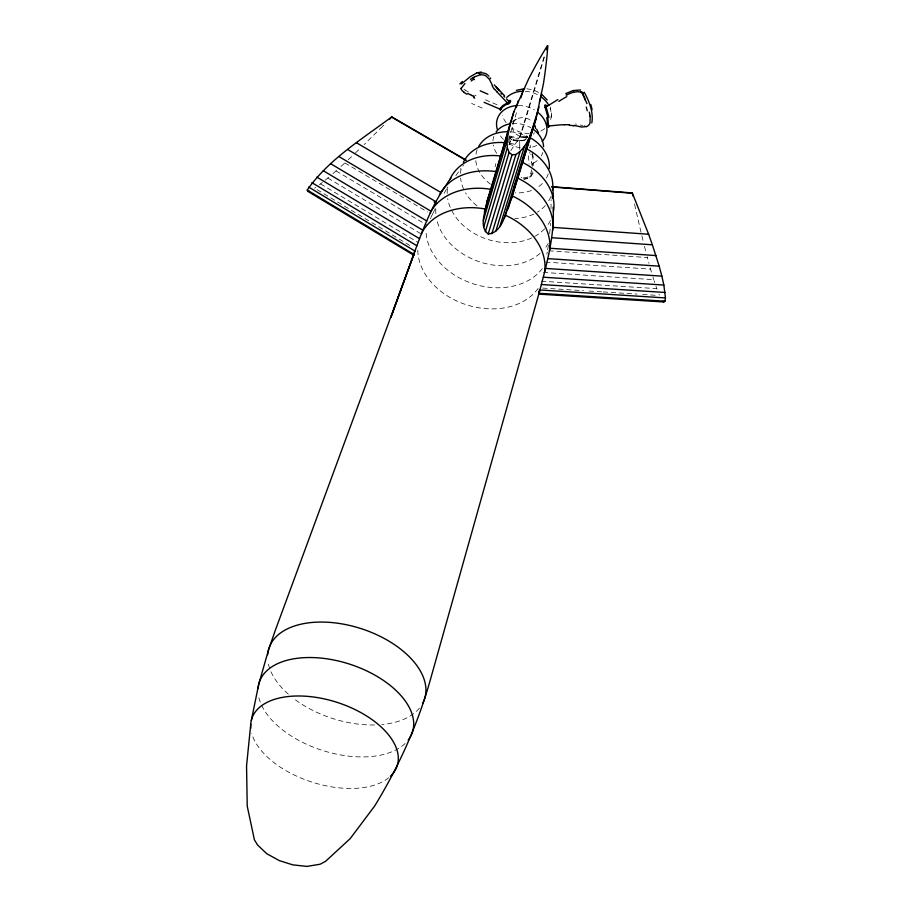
<?xml version="1.0" encoding="UTF-8"?>
<svg xmlns="http://www.w3.org/2000/svg" width="912" height="912" viewBox="0 0 912 912"><rect width="100%" height="100%" fill="white"/><g stroke="black" fill="none" stroke-linecap="round" stroke-linejoin="round"><path stroke-width="0.68" stroke-dasharray="4.56 3.42" d="M551.03 208.677L551.087 199.614M508.999 144.928L511.575 136.447A2.348 1.106 32.6 0 0 509.728 136.994A2.348 1.106 32.6 0 0 511.928 139.148M519.737 145.92L519.555 149.374M511.951 136.686L513.137 137.017M549.674 233.654L550.62 223.246M531.582 169.814L531.263 171.616A10.078 8.333 -23 0 1 530.659 173.394A5.837 5.039 -20 0 1 527.877 176.335M546.892 254.209L547.246 252.077M547.656 249.603L548.386 245.385M495.113 166.702L495.797 163.681M532.369 171.718L531.947 173.531M508.337 140.129L517.264 110.09M514.995 144.233L519.236 138.749L544.567 55.051M519.749 145.715L519.669 138.886L545.011 55.187M525.62 139.57A22.618 20.349 26.8 0 1 525.073 139.741C519.521 143.8 509.945 134.554 509.614 144.826M508.451 142.375L510.241 137.222L511.974 139.559M533.155 173.098L530.545 177.259L523.91 179.618M433.166 212.872L434.112 210.934M434.34 210.455L435.275 208.54M432.938 213.351L430.943 217.387M430.293 218.675L430.624 218.025M447.883 186.96L446.914 188.545M446.424 189.377L442.639 195.852M510.823 150.594L514.87 144.415A47.036 36.947 18 0 0 508.189 143.047M455.886 175.628L460.765 168.709M462.908 166.041L463.524 165.311M382.595 126.358L364.105 144.62M382.96 125.993L383.69 125.252M355.498 152.92L360.411 148.2M341.042 166.406L345.454 162.382M348.259 159.748L353.297 155.017M333.005 173.576L337.189 169.906M325.128 180.234L329.403 176.7M319.474 184.714L322.403 182.434M314.64 188.191L315.757 187.393M512.077 121.524L517.708 118.526L514.55 120.202M526.418 139.126L525.643 136.777L527.809 136.435M527.82 178.034L522.109 178.98M525.745 136.834L525.164 136.948A22.127 19.255 28.1 0 1 518.518 137.518M525.437 137.906L526.429 137.552M525.38 139.912L519.122 140.904A22.868 21.694 -83.7 0 1 517.378 140.858L525.255 139.65M526.783 88.783L533.36 89.878L540.36 93.275M542.663 288.089L565.201 289.526M566.603 289.617L583.509 290.689M589.141 291.053L601.817 291.851M603.22 291.943L637.021 294.097M642.664 294.462L655.329 295.26M541.375 281.181L656.777 288.637L657.643 290.78M545.604 262.075L650.552 269.131L651.932 273.737M543.313 272.414L653.733 279.688L654.679 282.469M548.876 250.766L647.36 257.537L648.945 263.317M582.905 125.411L580.214 125.069M575.449 124.009L576.509 124.249M511.632 139.593L511.039 139.274M485.458 99.841L499.366 105.724M476.064 95.737L474.593 95.065M468.369 91.975L467.446 91.462M466.99 91.2L465.245 90.106M344.884 162.917L427.375 211.915M336.083 170.909L427.055 225.173M327.853 178.045L421.618 234.179M320.579 183.905L418.027 242.421M317.068 189.65L411.643 246.571M659.034 294.234L659.387 295.1M656.013 286.391L656.777 288.637M550.278 107.092L551.429 114.752L550.643 120.122A25.399 20.68 18.1 0 0 550.153 108.197M652.935 277.031L653.733 279.688M650.153 267.683L650.552 269.131M644.453 246.263L646.186 253.012M647.167 256.785L647.36 257.537M641.888 235.855L643.53 242.535M530.1 145.042L530.761 147.778M641.011 232.252L635.083 206.488M529.416 147.117L529.61 147.972M529.712 152.35L529.895 153.205M634.969 205.987L634.547 204.071M530.955 153.98L531.126 154.846M532.312 154.698L533.759 165.448M531.331 161.39L531.479 162.701M532.391 163.168L532.471 164.057M544.715 128.615A25.399 20.68 18.1 0 1 540.702 131.123M529.222 133.574A25.399 20.68 18.1 0 1 512.43 128.364M506.137 122.55A25.399 20.68 18.1 0 1 502.341 115.459M525.278 91.268A25.399 20.68 18.1 0 1 539.083 95.555M536.826 145.339A25.661 20.737 18.1 0 1 529.997 147.641M520.25 147.733A25.661 20.737 18.1 0 1 509.295 143.857M503.413 139.376A25.661 20.737 18.1 0 1 500.266 135.626M518.198 105.575A25.661 20.737 18.1 0 1 534.307 109.873M528.299 155.838A121.148 94.996 -41.5 0 1 529.108 164.069M532.163 164.126A54.139 44.05 -28.4 0 1 532.289 166.349M531.856 173.531A7.068 5.814 -23.8 0 1 527.877 178.136M521.915 177.475A34.075 33.482 -73.8 0 1 521.128 177.464M528.025 176.917A15.766 15.31 -40 0 1 521.881 177.737M531.719 162.644A56.02 46.022 -24.5 0 1 531.992 165.289M532.266 153.239A124.465 100.947 -29.2 0 1 534.01 160.569M526.498 137.621A1.414 0.718 -2.6 0 1 527.786 137.541M511.028 139.057A1.448 0.741 46.9 0 1 510.218 137.78A1.448 0.741 46.9 0 1 510.743 137.153L512.875 137.986A23.507 22.127 88 0 0 518.597 138.943L518.597 137.974A22.196 20.794 86.6 0 1 513.171 136.903M524.696 136.013A21.067 18.115 28.2 0 1 518.506 136.504M517.674 140.824A22.823 21.637 -81.2 0 1 512.225 139.639M517.366 140.972A23.051 21.842 -78.1 0 1 511.883 139.696M465.188 90.14A10.385 5.324 21.1 0 1 463.969 89.251M473.944 96.091A58.927 28.853 21.9 0 1 467.434 92.864M482.117 107.992A135.25 57.422 22.5 0 1 471.607 103.421M585.025 125.332A9.61 7.923 15.9 0 1 584.501 125.389M550.723 196.798A47.036 36.947 18 0 1 548.158 201.78M545.285 205.576A47.036 36.947 18 0 1 537.419 212.12M533.816 214.069A47.036 36.947 18 0 1 514.927 218.47M476.987 205.873A47.036 36.947 18 0 1 465.542 192.842M463.638 189.183A47.036 36.947 18 0 1 460.617 178.079M460.514 173.383A47.036 36.947 18 0 1 461.107 168.937M548.306 243.379A59.782 45.988 18 0 1 544.521 248.828M540.052 253.376A59.782 45.988 18 0 1 479.792 261.904A59.782 45.988 18 0 1 436.654 219.222M435.868 213.693A59.782 45.988 18 0 1 435.868 208.392M550.449 220.533A54.412 42.305 18 0 1 547.166 225.811M544.624 228.809A54.412 42.305 18 0 1 488.342 239.617A54.412 42.305 18 0 1 447.712 198.668M447.222 193.469A54.412 42.305 18 0 1 447.644 187.302M548.215 173.884A37.517 29.765 18 0 1 545.957 178.843M542.355 183.483A37.517 29.765 18 0 1 537.453 187.462M531.422 190.471A37.517 29.765 18 0 1 515.109 192.842M490.485 184.133A37.517 29.765 18 0 1 475.722 159.908M475.984 154.242A37.517 29.765 18 0 1 477.432 149.101M510.788 131.864A37.517 29.765 18 0 1 527.615 136.378M542.822 152.452A25.775 20.645 18 0 1 541.272 155.906M537.225 160.603A25.775 20.645 18 0 1 531.274 164.046M496.721 153.307A25.775 20.645 18 0 1 493.21 144.974M492.959 140.893A25.775 20.645 18 0 1 494.201 135.421M512.156 123.565A25.775 20.645 18 0 1 530.852 127.748M542.355 268.573A63.247 48.131 18 0 1 473.214 283.814A63.247 48.131 18 0 1 426.029 230.987M538.103 288.42A64.946 48.86 18 0 1 466.625 304.847A64.946 48.86 18 0 1 417.821 249.877M388.683 777.754A76.403 41.792 18 0 1 311.847 782.063A76.403 41.792 18 0 1 251.792 733.624M405.11 743.485A80.518 45.235 18 0 1 323.087 750.633A80.518 45.235 18 0 1 258.826 697.441M419.452 708.088A81.818 47.139 18 0 1 381.82 724.55M374.57 724.96A81.818 47.139 18 0 1 293.938 698.74M288.306 694.135A81.818 47.139 18 0 1 267.957 661.576M534.455 132.707A11.902 9.622 18 0 1 533.315 134.224M527.66 137.165A11.902 9.622 18 0 1 513.388 130.883A11.902 9.622 18 0 1 517.093 118.799A11.902 9.622 18 0 1 532.38 121.763"/><path stroke-width="1.37" d="M553.151 207.298C554.701 236.037 546.733 264.047 539.482 291.635M548.351 127.338L548.351 126.643M466.021 160.022L391.75 116.861C362.098 139.091 328.685 159.304 307.23 190.027L307.789 191.326L413.717 255.2L413.774 254.562L275.071 630.99L268.345 650.495L258.689 684.479L251.313 720.526M547.873 45.737L546.972 56.145A2533.787 1066.652 -8.3 0 1 543.427 83.767L536.096 118.56L511.472 198.497C506.114 208.483 503.709 232.97 488.194 233.974C478.595 226.974 485.629 211.31 486.712 202.361L513.889 111.674L528.527 79.15A2658.89 1112.594 42.5 0 1 542.002 54.606L547.428 45.6L546.641 49.784M496.823 91.702A62.278 49.499 20.9 0 0 497.884 92.864L507.802 103.375L502.512 107.057L500.392 110.078L500.335 108.072M250.754 724.276L246.548 765.955L247.232 806.14L254.391 839.758L257.515 844.945L266.737 853.7L279.391 860.632L292.729 864.85L306.945 866.4L320.101 864.234L325.584 861.316L350.185 838.618L374.707 805.946C398.806 766.604 417.844 724.253 430.35 679.793L539.938 289.97L665.452 297.928L664.996 301.211L663.788 301.975L538.616 294.109L539.494 289.549M483.349 220.499L506.958 140.847L510.332 122.39M461.141 88.384L464.938 83.585M548.978 126.768L549.469 125.4M513.923 188.738L514.436 186.436M514.835 184.509L514.961 183.871M549.263 125.902C546.425 126.449 560.994 124.488 564.437 124.75M389.755 119.119L391.75 116.861M511.472 198.497L512.909 192.808M513.034 192.295L513.798 189.251M548.671 126.323L548.374 127.281M539.425 291.84L538.992 293.276L664.996 301.211M484.386 212.029L513.889 111.674M516.352 107.342L518.347 100.594M520.912 97.801L523.351 89.604M483.691 227.168L507.346 147.687L506.958 140.847M485.344 231.716L509.09 152.395L507.346 147.687M488.194 233.974L512.065 154.744L509.09 152.395M491.853 233.746L515.896 154.516C528.037 146.786 531.696 131.374 536.096 118.56M495.9 230.964L520.102 151.643M500.118 225.72L524.468 146.285M539.368 102.03L541.454 95.224M504.279 218.219L528.732 138.715M514.186 187.724L527.843 143.332M528.675 140.642L539.026 107.012M508.098 209.019L532.654 129.322M501.076 108.106L500.437 109.862M500.038 109.144L484.078 102.338M486.712 202.361L491.386 188.875M413.774 254.562L390.906 317.342L412.11 258.655C421.39 233.632 430.282 208.05 445.523 185.945M500.05 108.927L502.637 105.678L507.528 102.782M632.791 195.943L632.312 192.945L551.863 186.698M491.579 188.385L491.978 187.405M413.717 255.2L414.401 253.981M509.181 101.015L508.543 100.924L509.295 100.742M445.854 185.432L447.404 183.118M449.354 180.223L450.995 178.091M449.137 180.542L447.621 182.799M591.808 122.915C593.701 112.507 589.22 101.255 584.273 92.294M461.404 83.984L470.033 76.836L476.68 73.028M470.501 79.367L472.701 77.873M557.87 99.579L545.205 107.502M473.864 77.155L480.191 74.716M566.158 95.133L567.059 94.723M508.406 101.323L509.455 100.879M565.793 93.571L573.032 90.596M586.348 126.574L581.628 127.03L573.842 125.377M516.34 90.368L524.582 88.658M478.743 73.427L480.704 72.994A7.752 6.293 21.4 0 1 486.495 74.077L487.772 75.08M573.557 92.306L577.011 91.747A7.387 6.566 63.3 0 1 583.053 94.141M307.789 191.326L308.894 191.053M573.135 90.562L580.488 89.969M476.851 72.96L481.319 71.991M512.065 154.744L515.896 154.516M545.125 107.285L545.125 107.285A2.36 0.98 64.1 0 1 544.988 104.983A2.36 0.98 64.1 0 1 546.687 106.191M569.27 124.739L566.044 124.693A59.44 49.316 18.7 0 0 564.437 124.762M543.267 277.202L663.856 285.057L665.452 297.928M541.363 284.521L665.065 292.456M545.444 268.413L661.861 276.142L663.856 285.057M547.713 258.609L659.182 266.167L661.861 276.142M551.578 237.69L652.376 244.815L659.182 266.167M550.004 248.246L655.956 255.577M552.82 227.362L648.637 234.27L652.376 244.815M551.771 186.983L632.21 193.23M474.639 98.131L473.659 97.675M466.944 94.255L463.855 92.329M391.681 117.158L465.941 160.307M356.421 142.717L441.089 192.614M347.746 149.545L435.982 201.734M434.112 201.974L436.54 203.41M339.082 156.636L431.034 211.231M330.794 163.784L426.805 220.978M323.27 170.704L422.906 230.269M316.863 177.11L419.566 238.682M311.904 182.651L416.864 245.75M308.632 187.04L414.903 251.028L413.809 254.288L307.23 190.027M546.801 105.575L545.923 105.746L546.174 107.183M541.306 93.845L547.189 99.944M508.292 100.673L506.502 98.918M501.007 93.389L501.748 94.118M504.667 97.071L503.948 96.341M504.439 95.669L496.162 86.697M662.978 301.131L663.788 301.975M496.835 91.702L494.84 89.319M582.814 94.369L586.963 103.592M490.154 77.816L490.667 78.671M492.594 85.705L489.368 79.287L485.971 75.958A7.741 6.099 20.4 0 0 480.225 74.818M536.678 129.162L538.513 132.867M632.312 192.945L648.637 234.27M546.254 107.434L548.978 117.306M545.273 107.719L548.021 117.58M589.289 112.13L589.939 115.06M590.189 116.508L590.007 123.04A7.706 6.418 19.6 0 1 586.393 126.654M552.216 196.411L552.398 198.349M552.786 186.789L553.367 196.65M506.719 97.459A25.399 20.68 18.1 0 1 521.698 91.268M540.599 96.524A25.399 20.68 18.1 0 1 548.785 105.268M538.411 112.769A25.661 20.737 18.1 0 1 542.173 141.36M497.279 129.39A25.661 20.737 18.1 0 1 515.69 105.712M487.886 94.175A131.146 38.874 22.9 0 1 480.191 90.801M474.308 96.718A56.806 25.696 22.3 0 1 467.822 93.491M464.071 92.203A7.273 3.659 21.4 0 1 460.959 88.339M459.887 83.961A54.036 19.665 -16.2 0 1 462.338 81.487M471.173 80.929A68.651 16.918 -23.8 0 1 473.898 79.059M473.032 78.056A42.602 25.365 -1.1 0 1 474.194 77.349M494.429 89.501A26.323 21.728 15.5 0 1 492.241 85.796M509.363 100.662A1.607 0.741 -34.8 0 1 509.398 101.836A1.607 0.741 -34.8 0 1 507.471 102.851M499.388 90.755A33.14 26.003 22 0 1 494.35 84.85M488.57 75.787A9.633 7.809 21.4 0 1 488.923 76.175M474.126 79.64A52.862 14.25 -21.7 0 1 474.445 79.435M509.683 100.434A2.428 1.174 -46.4 0 1 510.23 102.304A2.428 1.174 -46.4 0 1 507.437 104.264M558.828 101.403A124.317 109.132 85.4 0 1 566.808 96.638M567.082 94.78A55.963 49.921 68.7 0 1 573.523 92.203M590.805 104.549A54.196 25.502 63.6 0 1 592.093 109.691M586.268 107.092A68.651 21.968 67.3 0 1 587.271 110.842M589.631 115.015A42.704 29.936 49.1 0 1 589.893 116.451M569.293 125.218A25.741 20.269 17.2 0 1 573.751 125.902M547.667 117.283A23.438 14.398 71.9 0 1 548.226 125.115M585.082 99.522A34.873 18.662 62.4 0 1 585.253 99.989M582.551 93.868A16.348 10.727 59.5 0 1 584.866 98.405M580.579 91.462A6.099 5.233 57.1 0 1 583.463 93.218M546.721 117.58A23.096 13.908 72.4 0 1 547.337 125.32M439.459 195.088A59.782 45.988 18 0 1 496.516 171.673M517.286 177.965A59.782 45.988 18 0 1 552.683 230.303M430.156 212.929A63.247 48.131 18 0 1 491.18 189.365M512.134 195.875A63.247 48.131 18 0 1 549.731 250.139M421.481 233.643A64.946 48.86 18 0 1 485.127 208.962M505.487 215.289A64.946 48.86 18 0 1 544.646 271.981M450.004 179.254A54.412 42.305 18 0 1 501.44 156.1M522.644 162.507A54.412 42.305 18 0 1 553.47 211.424M463.353 162.336A47.036 36.947 18 0 1 505.43 142.717M527.261 149.215A47.036 36.947 18 0 1 552.512 190.049M478.64 146.593A37.517 29.765 18 0 1 507.14 131.738M530.807 138.077A37.517 29.765 18 0 1 549.286 168.538M496.128 131.989A25.775 20.645 18 0 1 509.671 123.918M532.973 129.105A25.775 20.645 18 0 1 543.586 146.729M250.8 728.289A76.403 41.792 18 0 1 339.731 703.243A76.403 41.792 18 0 1 390.382 776.272M258.085 688.537A80.518 45.235 18 0 1 352.169 664.985A80.518 45.235 18 0 1 408.177 740.099M267.695 654.713A81.818 47.139 18 0 1 360.126 628.311A81.818 47.139 18 0 1 422.609 703.426M533.839 123.542A11.902 9.622 18 0 1 535.504 128.432"/></g></svg>
